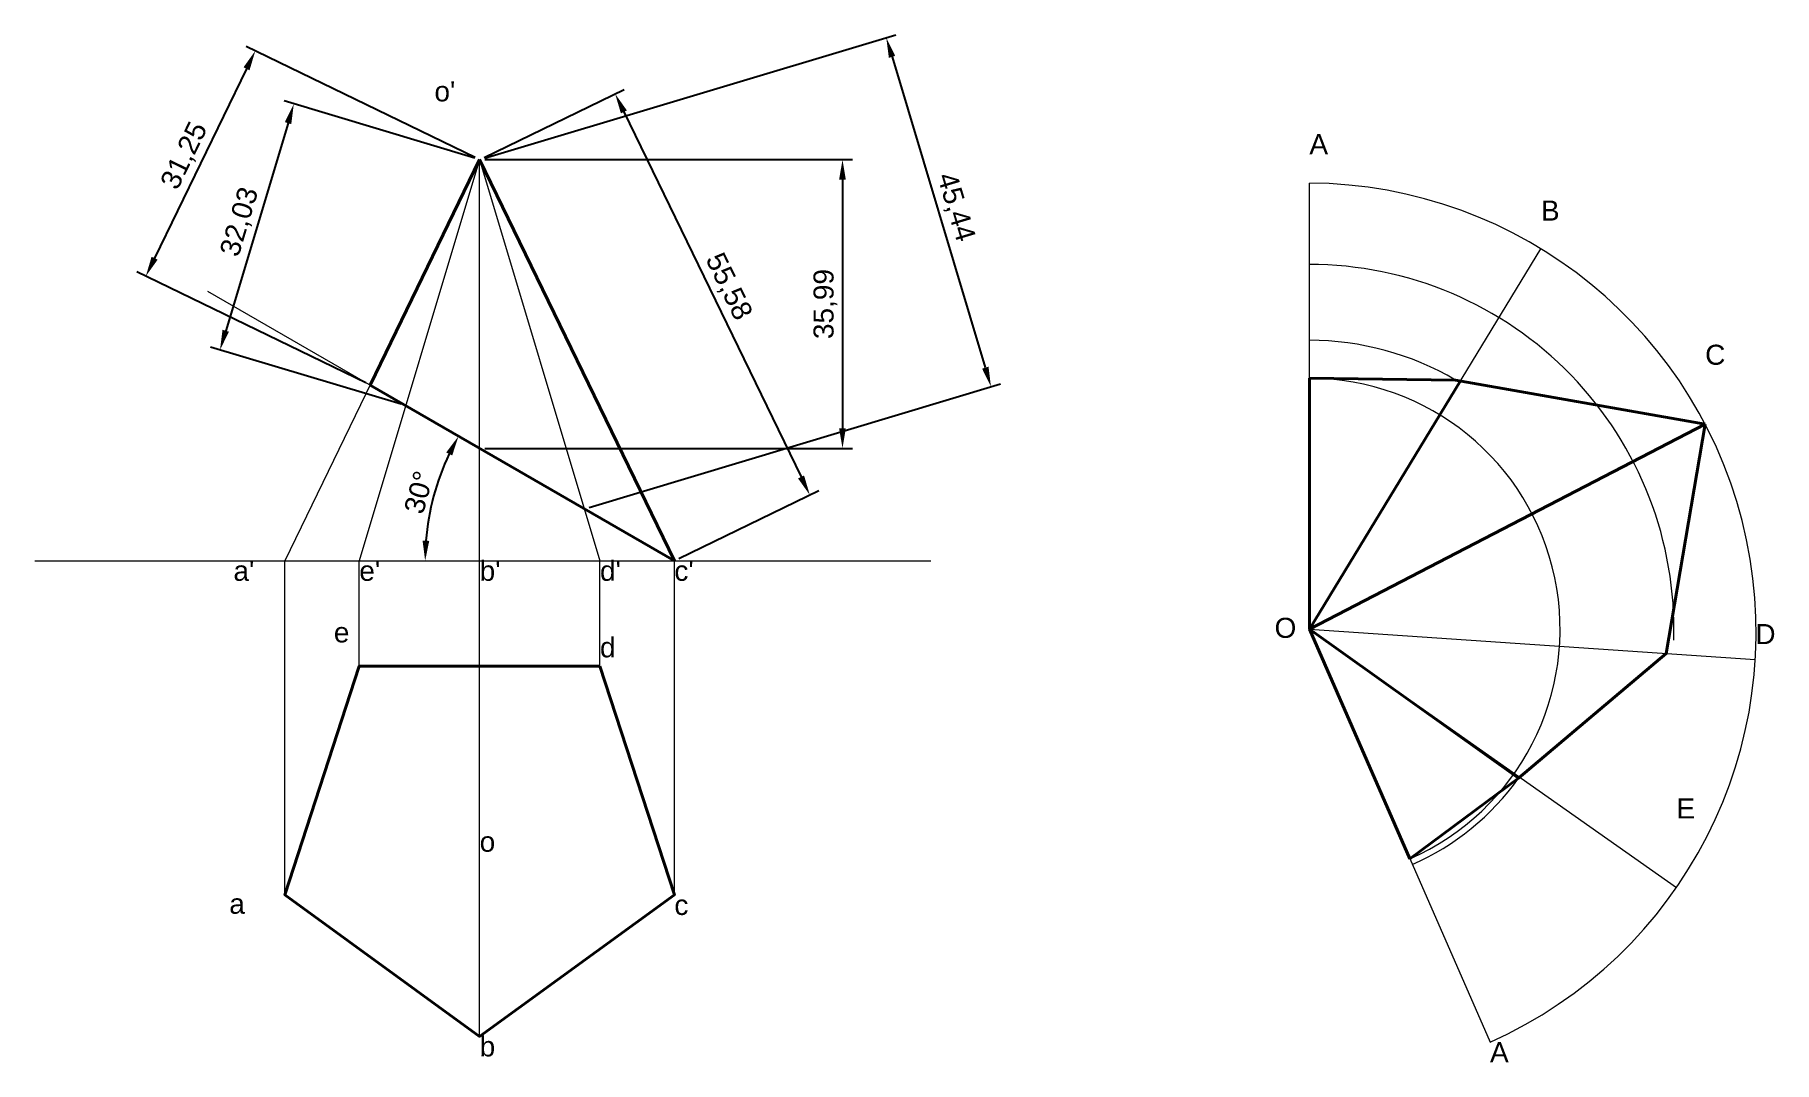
# Paper-space layout 'Layout5' of a CAD drawing. Header units: millimetres. Extents: x -5 to 212, y 15 to 143.
import ezdxf

# ---------------------------------------------------------------- set-up
doc = ezdxf.new("R2010")
doc.units = ezdxf.units.MM
doc.styles.get("Standard").update_dxf_attribs({"font": 'arial.ttf'})
doc.dimstyles.new('ISO-25', dxfattribs={"dimtxt": 2.5, "dimasz": 2.5, "dimexe": 1.25, "dimexo": 0.625, "dimtad": 1, "dimtxsty": 'Standard', "dimcen": 2.5, "dimadec": 0, "dimazin": 0, "dimtfac": 1, "dimtmove": 0, "dimatfit": 3, "dimfxl": 1, "dimarcsym": 0})

# ---------------------------------------------------------------- blocks, each defined once
blk = doc.blocks.new('*D118')
at = {"color": 0, "linetype": 'Continuous', "lineweight": -2, "transparency": 16777216}
blk.add_arc((74.61, 77.14), 31.07, 154.6121, 175.3879, dxfattribs=at)
at = {"color": 0, "linetype": 'Continuous', "lineweight": 40, "transparency": 16777216}
for points in [[(46.18, 90.65), (46.92, 90.26), (47.71, 92.67)], [(44.06, 79.62), (43.23, 79.65), (43.55, 77.14)]]:
    blk.add_solid(points, dxfattribs=at)
at = {"layer": 'Defpoints', "color": 0, "linetype": 'Continuous', "lineweight": 40, "transparency": 16777216}
for p in [(36.7, 99.03), (45.42, 87.76), (-5.11, 77.14), (74.61, 77.14), (106.57, 77.14)]:
    blk.add_point(p, dxfattribs=at)
at = {"color": 0, "linetype": 'Continuous', "lineweight": 40, "transparency": 16777216, "insert": (42.77, 85.67), "char_height": 2.5, "attachment_point": 5, "rotation": 75}
blk.add_mtext('30°', dxfattribs=at)
blk = doc.blocks.new('*D120')
at = {"color": 0, "linetype": 'Continuous', "lineweight": -2, "transparency": 16777216}
for p, q in [((50.9, 127.41), (68.36, 135.88)), ((68.32, 133.09), (90.41, 87.59)), ((75.17, 77.41), (92.63, 85.88))]:
    blk.add_line(p, q, dxfattribs=at)
at = {"color": 0, "linetype": 'Continuous', "lineweight": 20, "transparency": 16777216}
for points in [[(68.7, 133.27), (67.95, 132.91), (67.23, 135.34)], [(90.78, 87.77), (90.03, 87.4), (91.5, 85.34)]]:
    blk.add_solid(points, dxfattribs=at)
at = {"layer": 'Defpoints', "color": 0, "linetype": 'Continuous', "lineweight": 20, "transparency": 16777216}
for p in [(50.34, 127.14), (91.5, 85.34), (74.61, 77.14)]:
    blk.add_point(p, dxfattribs=at)
at = {"color": 0, "linetype": 'Continuous', "lineweight": 20, "transparency": 16777216, "insert": (81.28, 111.27), "char_height": 2.5, "attachment_point": 5, "rotation": 295.8924}
blk.add_mtext('55,58', dxfattribs=at)
blk = doc.blocks.new('*D121')
at = {"color": 0, "linetype": 'Continuous', "lineweight": -2, "transparency": 16777216}
for p, q in [((49.78, 127.41), (21.25, 141.26)), ((21.28, 138.46), (9.82, 114.85)), ((36.14, 99.3), (7.61, 113.15))]:
    blk.add_line(p, q, dxfattribs=at)
at = {"color": 0, "linetype": 'Continuous', "lineweight": 20, "transparency": 16777216}
for points in [[(20.91, 138.65), (21.66, 138.28), (22.38, 140.71)], [(9.45, 115.04), (10.2, 114.67), (8.73, 112.6)]]:
    blk.add_solid(points, dxfattribs=at)
at = {"layer": 'Defpoints', "color": 0, "linetype": 'Continuous', "lineweight": 20, "transparency": 16777216}
for p in [(50.34, 127.14), (8.73, 112.6), (36.7, 99.03)]:
    blk.add_point(p, dxfattribs=at)
at = {"color": 0, "linetype": 'Continuous', "lineweight": 20, "transparency": 16777216, "insert": (13.64, 127.59), "char_height": 2.5, "attachment_point": 5, "rotation": 64.1076}
blk.add_mtext('31,25', dxfattribs=at)
blk = doc.blocks.new('*D122')
at = {"color": 0, "linetype": 'Continuous', "lineweight": -2, "transparency": 16777216}
for p, q in [((49.74, 127.32), (25.98, 134.45)), ((26.46, 131.69), (18.69, 105.81)), ((40.54, 96.64), (16.78, 103.77))]:
    blk.add_line(p, q, dxfattribs=at)
at = {"color": 0, "linetype": 'Continuous', "lineweight": 20, "transparency": 16777216}
for points in [[(26.06, 131.81), (26.86, 131.57), (27.18, 134.09)], [(18.29, 105.93), (19.09, 105.69), (17.98, 103.41)]]:
    blk.add_solid(points, dxfattribs=at)
at = {"layer": 'Defpoints', "color": 0, "linetype": 'Continuous', "lineweight": 20, "transparency": 16777216}
for p in [(50.34, 127.14), (17.98, 103.41), (41.14, 96.46)]:
    blk.add_point(p, dxfattribs=at)
at = {"color": 0, "linetype": 'Continuous', "lineweight": 20, "transparency": 16777216, "insert": (20.54, 119.36), "char_height": 2.5, "attachment_point": 5, "rotation": 73.3008}
blk.add_mtext('32,03', dxfattribs=at)
blk = doc.blocks.new('*D123')
at = {"color": 0, "linetype": 'Continuous', "lineweight": -2, "transparency": 16777216}
for p, q in [((50.97, 127.14), (96.82, 127.14)), ((95.57, 124.64), (95.57, 93.65)), ((50.97, 91.15), (96.82, 91.15))]:
    blk.add_line(p, q, dxfattribs=at)
at = {"color": 0, "linetype": 'Continuous', "lineweight": 20, "transparency": 16777216}
for points in [[(95.15, 124.64), (95.99, 124.64), (95.57, 127.14)], [(95.15, 93.65), (95.99, 93.65), (95.57, 91.15)]]:
    blk.add_solid(points, dxfattribs=at)
at = {"layer": 'Defpoints', "color": 0, "linetype": 'Continuous', "lineweight": 20, "transparency": 16777216}
for p in [(50.34, 127.14), (50.34, 91.15), (95.57, 91.15)]:
    blk.add_point(p, dxfattribs=at)
at = {"color": 0, "linetype": 'Continuous', "lineweight": 20, "transparency": 16777216, "insert": (93.44, 109.14), "char_height": 2.5, "attachment_point": 5, "rotation": 90}
blk.add_mtext('35,99', dxfattribs=at)
blk = doc.blocks.new('*D124')
at = {"color": 0, "linetype": 'Continuous', "lineweight": -2, "transparency": 16777216}
for p, q in [((50.94, 127.32), (102.22, 142.7)), ((101.75, 139.95), (113.37, 101.21)), ((64, 83.79), (115.28, 99.18))]:
    blk.add_line(p, q, dxfattribs=at)
at = {"color": 0, "linetype": 'Continuous', "lineweight": 20, "transparency": 16777216}
for points in [[(102.14, 140.07), (101.35, 139.83), (101.03, 142.34)], [(113.77, 101.33), (112.97, 101.09), (114.08, 98.82)]]:
    blk.add_solid(points, dxfattribs=at)
at = {"layer": 'Defpoints', "color": 0, "linetype": 'Continuous', "lineweight": 20, "transparency": 16777216}
for p in [(50.34, 127.14), (114.08, 98.82), (63.4, 83.61)]:
    blk.add_point(p, dxfattribs=at)
at = {"color": 0, "linetype": 'Continuous', "lineweight": 20, "transparency": 16777216, "insert": (109.59, 121.19), "char_height": 2.5, "attachment_point": 5, "rotation": 286.6992}
blk.add_mtext('45,44', dxfattribs=at)

psp = doc.layouts.new('Layout5')

# ---------------------------------------------------------------- linework, layer by layer
at = {"linetype": 'Continuous', "lineweight": 20}
for p, q in [((50.342, 127.139), (26.072, 77.139)), ((50.342, 127.139), (35.342, 77.139)), ((50.342, 77.139), (50.342, 127.139)), ((50.342, 127.139), (65.342, 77.139)), ((50.342, 127.139), (74.613, 77.139)), ((153.767, 68.633), (153.767, 124.213)), ((153.767, 68.633), (182.629, 116.03)), ((74.613, 77.139), (16.442, 110.724)), ((153.767, 68.633), (203.097, 94.16)), ((-5.108, 77.139), (106.569, 77.139)), ((26.072, 35.488), (26.072, 77.139)), ((35.342, 64.019), (35.342, 77.139)), ((50.342, 17.854), (50.342, 77.139)), ((65.342, 64.019), (65.342, 77.139)), ((74.613, 35.488), (74.613, 77.139)), ((153.767, 68.633), (176.281, 17.134)), ((153.767, 68.633), (209.352, 64.84)), ((153.767, 68.633), (199.523, 36.419))]:
    psp.add_line(p, q, dxfattribs=at)
at = {"linetype": 'Continuous', "lineweight": 40}
for p, q in [((36.697, 99.029), (50.342, 127.139)), ((50.342, 127.139), (74.613, 77.139)), ((171.993, 99.667), (153.767, 99.883)), ((153.767, 99.883), (153.767, 68.633)), ((74.613, 77.139), (36.697, 99.029)), ((153.767, 68.633), (172.599, 99.559)), ((203.097, 94.16), (171.993, 99.667)), ((153.767, 68.633), (203.097, 94.16)), ((198.23, 65.599), (203.097, 94.16)), ((153.767, 68.633), (166.285, 40)), ((153.767, 68.633), (179.849, 50.042)), ((179.849, 50.042), (198.23, 65.599)), ((166.285, 40), (179.849, 50.042))]:
    psp.add_line(p, q, dxfattribs=at)
psp.add_lwpolyline([(65.342, 64.019), (35.342, 64.019), (26.072, 35.488), (50.342, 17.854), (74.613, 35.488)], close=True, dxfattribs=at)
at = {"linetype": 'Continuous', "lineweight": 20}
for centre, radius, start, end in [((153.492, 68.249), 55.965, 294.02947, 89.71826), ((153.767, 68.633), 45.44, 358.2621, 90), ((153.767, 68.633), 35.99, 59.57414, 90), ((153.767, 68.633), 31.25, 293.61387, 90), ((153.767, 68.633), 32.03, 293.61387, 324.52002)]:
    psp.add_arc(centre, radius, start, end, dxfattribs=at)

# ---------------------------------------------------------------- texts
at = {"linetype": 'Continuous', "lineweight": 40, "char_height": 2.5, "attachment_point": 1}
for s, width, insert in [("o'", 5.63855, (44.704, 136.905)), ("a'", 6.41994, (19.652, 77.139)), ("e'", 4.44253, (35.342, 77.139)), ("b'", 4.62571, (50.342, 77.139)), ("d'", 5.23774, (65.342, 77.139)), ("c'", 7.96991, (74.613, 77.139)), ('e', 5.37391, (32.169, 69.461)), ('d', 9.27051, (65.342, 67.602)), ('o', 7.73865, (50.342, 43.373)), ('a', 6.93577, (19.136, 35.641)), ('c', 11.06487, (74.613, 35.488)), ('b', 8.7703, (50.342, 17.854))]:
    psp.add_mtext_dynamic_manual_height_columns(s, width=width, gutter_width=12.5, heights=[0], dxfattribs=dict(at, insert=insert))
at = {"linetype": 'Continuous', "lineweight": 20, "char_height": 2.5, "attachment_point": 1}
for s, width, insert in [('A', 0.31947, (153.767, 130.32)), ('B', 10.55371, (182.629, 122.04)), ('C', 5.7218, (203.097, 104.071)), ('O', 4.34107, (149.426, 70.031)), ('D', 10.4993, (209.352, 69.254)), ('E', 14.11417, (199.523, 47.519)), ('A', 5.6097, (176.281, 17.134))]:
    psp.add_mtext_dynamic_manual_height_columns(s, width=width, gutter_width=12.5, heights=[0], dxfattribs=dict(at, insert=insert))

# ---------------------------------------------------------------- dimensions: what is measured, and where the dimension line sits
at = {"linetype": 'Continuous', "lineweight": 20}
for p2, distance, picture, middle in [((36.697, 99.029), -31.087, '*D121', (13.64, 127.588)), ((63.4, 83.612), 52.916, '*D124', (109.589, 121.191)), ((41.14, 96.464), -24.185, '*D122', (20.539, 119.362)), ((74.613, 77.139), 18.773, '*D120', (81.28, 111.265))]:
    dim = psp.add_aligned_dim(p1=(50.342, 127.139), p2=p2, distance=distance, dimstyle='ISO-25', dxfattribs=at)
    dim.commit()
    dim.dimension.update_dxf_attribs({"geometry": picture, "text_midpoint": middle})
dim = psp.add_linear_dim(base=(95.571, 91.151), p1=(50.342, 127.139), p2=(50.342, 91.151), angle=90, dimstyle='ISO-25', dxfattribs=at)
dim.commit()
dim.dimension.update_dxf_attribs({"geometry": '*D123', "text_midpoint": (93.443, 109.145)})
at = {"linetype": 'Continuous', "lineweight": 40}
dim = psp.add_angular_dim_2l(base=(45.421, 87.764), line1=((-5.108, 77.139), (106.569, 77.139)), line2=((74.613, 77.139), (36.697, 99.029)), dimstyle='ISO-25', dxfattribs=at)
dim.commit()
dim.dimension.update_dxf_attribs({"geometry": '*D118', "text_midpoint": (42.768, 85.671)})

doc.saveas('drawing.dxf')
